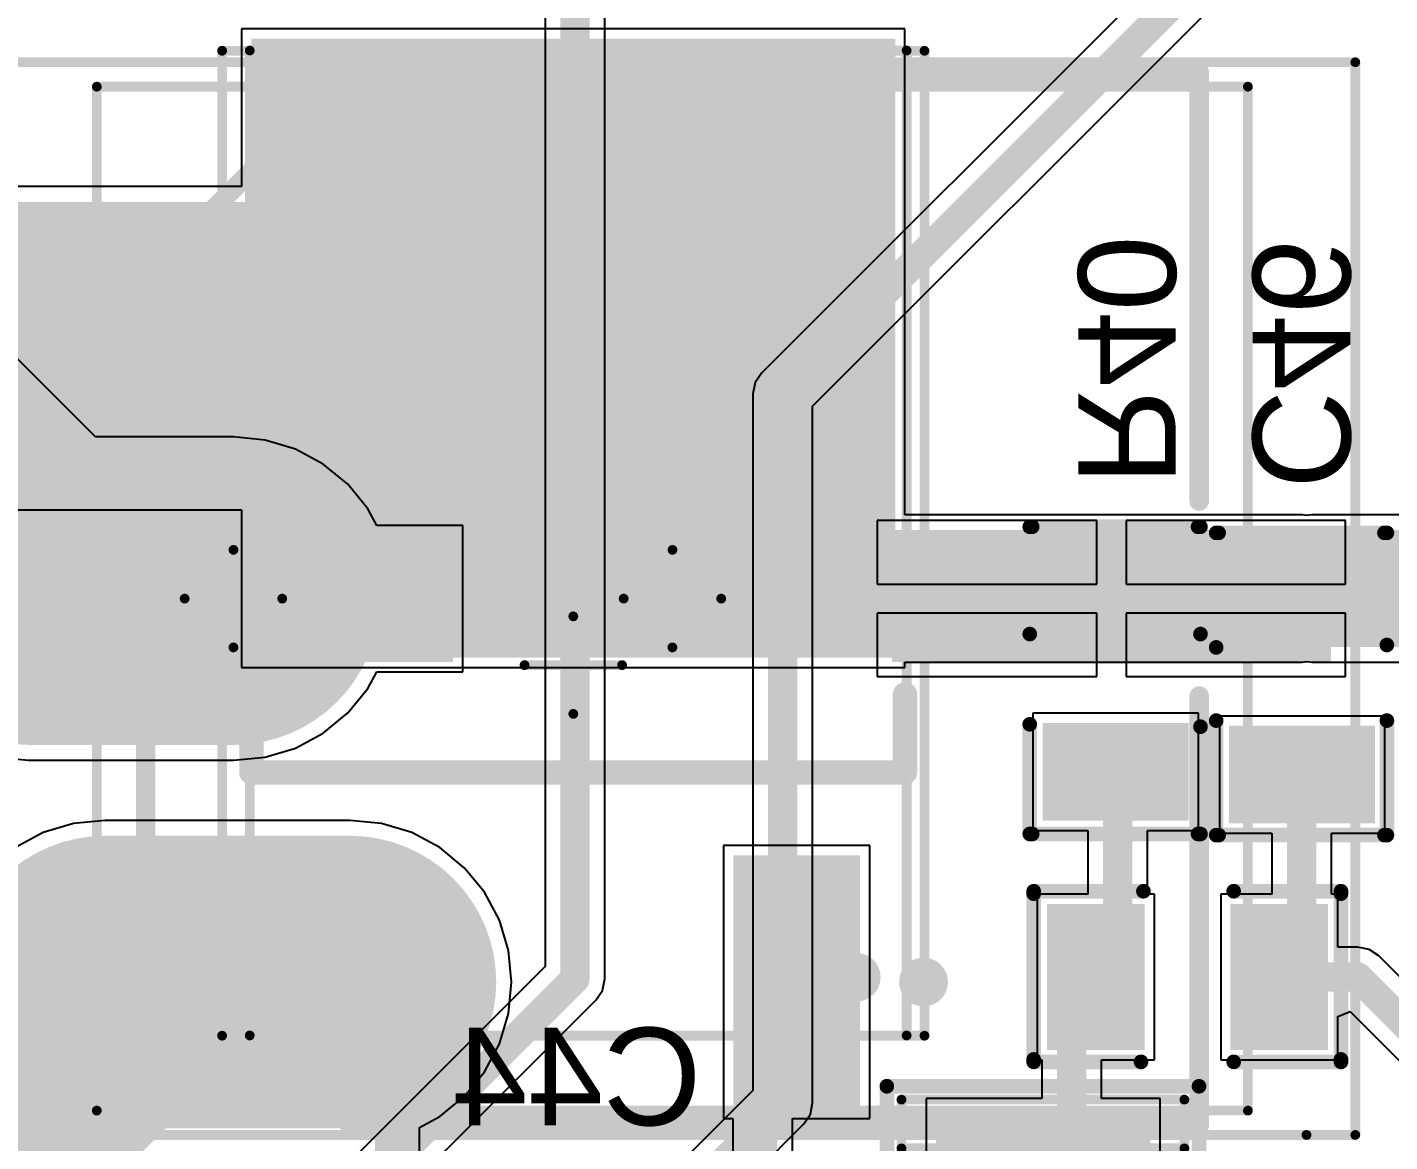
# Model space of a CAD drawing. Header units: millimetres. Extents: x 95 to 305, y 96 to 295.
# Drawn here: x 239.69 to 253.65, y 195.33 to 206.76 of the extents above; entities that cross this region are included whole.
import ezdxf

# ---------------------------------------------------------------- set-up
doc = ezdxf.new("R2010")
doc.units = ezdxf.units.MM
for name, color, linetype in [('BottomLayer', 5, 'Continuous'), ('BottomOverlay', 54, 'Continuous'), ('BottomPaste', 16, 'Continuous'), ('BottomSolder', 6, 'Continuous'), ('Mechanical1', 6, 'Continuous'), ('Mechanical11', 56, 'Continuous'), ('Mechanical15', 56, 'Continuous'), ('TopLayer', 1, 'Continuous'), ('TopOverlay', 2, 'Continuous'), ('TopPaste', 8, 'Continuous'), ('TopSolder', 216, 'Continuous')]:
    doc.layers.add(name, color=color, linetype=linetype)
doc.styles.add('Arial', font='arial.ttf', dxfattribs={"height": 0.2})

# ---------------------------------------------------------------- blocks, each defined once
blk = doc.blocks.new('DPAK_B_50')
at = {"layer": 'BottomLayer'}
for points in [[(6.3438024, 3.21599941), (6.3438024, -3.28400029), (0.0938022, -3.28400029), (0.0938022, 3.21599941)], [(-2.03119736, 2.85600013), (-2.03119736, 1.65599999), (-4.53119744, 1.65599999), (-4.53119744, 2.85600013)], [(-2.03119736, -1.72400087), (-2.03119736, -2.92400101), (-4.53119744, -2.92400101), (-4.53119744, -1.72400087)]]:
    blk.add_hatch(color=5, dxfattribs=at).paths.add_polyline_path(points)
at = {"layer": 'BottomPaste'}
for points in [[(6.3438024, 3.21599941), (6.3438024, -3.28400029), (0.0938022, -3.28400029), (0.0938022, 3.21599941)], [(-2.03119736, 2.85600013), (-2.03119736, 1.65599999), (-4.53119744, 1.65599999), (-4.53119744, 2.85600013)], [(-2.03119736, -1.72400087), (-2.03119736, -2.92400101), (-4.53119744, -2.92400101), (-4.53119744, -1.72400087)]]:
    blk.add_hatch(color=16, dxfattribs=at).paths.add_polyline_path(points)
at = {"layer": 'BottomSolder'}
for points in [[(6.3938023, 3.26599931), (6.3938023, -3.33400019), (0.0438023, -3.33400019), (0.0438023, 3.26599931)], [(-1.98119746, 2.90600003), (-1.98119746, 1.60600009), (-4.58119734, 1.60600009), (-4.58119734, 2.90600003)], [(-1.98119746, -1.67400097), (-1.98119746, -2.97400091), (-4.58119734, -2.97400091), (-4.58119734, -1.67400097)]]:
    blk.add_hatch(color=6, dxfattribs=at).paths.add_polyline_path(points)
at = {"layer": 'Mechanical1'}
h = blk.add_hatch(color=6, dxfattribs=at)
edge = h.paths.add_edge_path()
edge.add_arc((-3.23120004, -2.93399972), 0.2499995, 0, 360)
at = {"layer": 'BottomOverlay', "const_width": 0.2499995}
for points in [[(-1.13119916, 3.26600058), (-1.13119916, -3.43400126)], [(-1.13119916, 3.26600058), (-0.33119822, 3.26600058)], [(-1.13119916, -3.43400126), (-0.33119822, -3.43400126)]]:
    blk.add_lwpolyline(points, dxfattribs=at)
at = {"layer": 'BottomOverlay'}
for points, const_width in [([(-1.1936984, 3.26600058, 1), (-1.06869992, 3.26600058, 1)], 0.12499848), ([(-1.1936984, 3.26600058, 1), (-1.06869992, 3.26600058, 1)], 0.12499848), ([(-0.39369746, 3.26600058, 1), (-0.26869898, 3.26600058, 1)], 0.12499848), ([(-1.1936984, -3.43400126, 1), (-1.06869992, -3.43400126, 1)], 0.12499848), ([(-1.1936984, -3.43400126, 1), (-1.06869992, -3.43400126, 1)], 0.12499848), ([(-0.39369746, -3.43400126, 1), (-0.26869898, -3.43400126, 1)], 0.12499848), ([(-3.15619638, -3.62400088, 1), (-3.40619842, -3.62400088, 1)], 0.2499995), ([(-3.46869766, -3.62400088, 1), (-3.34369918, -3.62400088, 1)], 0.12499848), ([(-3.21869562, -3.62400088, 1), (-3.09369714, -3.62400088, 1)], 0.12499848)]:
    blk.add_lwpolyline(points, format="xyb", close=True, dxfattribs=dict(at, const_width=const_width))
at = {"layer": 'Mechanical1', "const_width": 0.0999998}
for points in [[(-3.82915414, 3.28295254), (-3.82915668, 3.28295)], [(-3.82915668, 3.28295), (-3.82915668, -3.4509329)], [(-3.82915414, 3.28295254), (6.27086122, 3.28295254)], [(6.27086122, 3.28295254), (6.27086122, -3.45093036)], [(-3.82915668, -3.4509329), (6.27085868, -3.4509329)], [(6.27086122, -3.45093036), (6.27085868, -3.4509329)]]:
    blk.add_lwpolyline(points, dxfattribs=at)
at = {"layer": 'Mechanical1', "const_width": 0.0499999}
for points in [[(-3.85415536, 3.28295, 1), (-3.804157999999999, 3.28295, 1)], [(-3.85415536, 3.28295, 1), (-3.804157999999999, 3.28295, 1)], [(-3.854152819999999, 3.28295254, 1), (-3.80415546, 3.28295254, 1)], [(-3.854152819999999, 3.28295254, 1), (-3.80415546, 3.28295254, 1)], [(6.24586254, 3.28295254, 1), (6.295859899999999, 3.28295254, 1)], [(6.24586254, 3.28295254, 1), (6.295859899999999, 3.28295254, 1)], [(-3.85415536, -3.4509329, 1), (-3.804157999999999, -3.4509329, 1)], [(-3.85415536, -3.4509329, 1), (-3.804157999999999, -3.4509329, 1)], [(6.24586, -3.4509329, 1), (6.295857359999999, -3.4509329, 1)], [(6.24586, -3.4509329, 1), (6.295857359999999, -3.4509329, 1)], [(6.24586254, -3.45093036, 1), (6.295859899999999, -3.45093036, 1)], [(6.24586254, -3.45093036, 1), (6.295859899999999, -3.45093036, 1)]]:
    blk.add_lwpolyline(points, format="xyb", close=True, dxfattribs=at)
at = {"layer": 'Mechanical15', "const_width": 0.0999998}
for points in [[(-3.83119884, 3.56599998), (6.26880128, 3.56599998)], [(-3.83119884, 3.56599998), (-3.83119884, -3.63400086)], [(6.26880128, 3.56599998), (6.26880128, -3.63400086)], [(-0.03119882, 0.46599856), (-0.03119882, -0.53399944)], [(-0.5311978199999999, -0.03400043999999999), (0.46880272, -0.03400043999999999)], [(-3.83119884, -3.63400086), (6.26880128, -3.63400086)]]:
    blk.add_lwpolyline(points, dxfattribs=at)
at = {"layer": 'Mechanical15', "const_width": 0.0499999}
for points in [[(-3.85619752, 3.56599998, 1), (-3.806200159999999, 3.56599998, 1)], [(-3.85619752, 3.56599998, 1), (-3.806200159999999, 3.56599998, 1)], [(6.2438026, 3.56599998, 1), (6.293799959999999, 3.56599998, 1)], [(6.2438026, 3.56599998, 1), (6.293799959999999, 3.56599998, 1)], [(-0.0561975, 0.46599856, 1), (-0.00620014, 0.46599856, 1)], [(-0.5561965, -0.03400043999999999, 1), (-0.50619914, -0.03400043999999999, 1)], [(0.44380404, -0.03400043999999999, 1), (0.4938013999999999, -0.03400043999999999, 1)], [(-0.0561975, -0.53399944, 1), (-0.00620014, -0.53399944, 1)], [(-3.85619752, -3.63400086, 1), (-3.806200159999999, -3.63400086, 1)], [(-3.85619752, -3.63400086, 1), (-3.806200159999999, -3.63400086, 1)], [(6.2438026, -3.63400086, 1), (6.293799959999999, -3.63400086, 1)], [(6.2438026, -3.63400086, 1), (6.293799959999999, -3.63400086, 1)]]:
    blk.add_lwpolyline(points, format="xyb", close=True, dxfattribs=at)
blk = doc.blocks.new('DO_214AC__SMA__B_54')
at = {"layer": 'BottomLayer'}
for points in [[(-2.95000172, 1.04739948), (-0.95000064, 1.04739948), (-0.95000064, -1.0526014), (-2.95000172, -1.0526014)], [(0.95000064, 1.04739948), (2.95000172, 1.04739948), (2.95000172, -1.0526014), (0.95000064, -1.0526014)]]:
    blk.add_hatch(color=5, dxfattribs=at).paths.add_polyline_path(points)
at = {"layer": 'BottomPaste'}
for points in [[(-2.95000172, 1.04739948), (-0.95000064, 1.04739948), (-0.95000064, -1.0526014), (-2.95000172, -1.0526014)], [(0.95000064, 1.04739948), (2.95000172, 1.04739948), (2.95000172, -1.0526014), (0.95000064, -1.0526014)]]:
    blk.add_hatch(color=16, dxfattribs=at).paths.add_polyline_path(points)
at = {"layer": 'BottomSolder'}
for points in [[(-3.00000162, 1.09739938), (-0.90000074, 1.09739938), (-0.90000074, -1.1026013), (-3.00000162, -1.1026013)], [(0.90000074, 1.09739938), (3.00000162, 1.09739938), (3.00000162, -1.1026013), (0.90000074, -1.1026013)]]:
    blk.add_hatch(color=6, dxfattribs=at).paths.add_polyline_path(points)
at = {"layer": 'BottomOverlay'}
for points, const_width in [([(-3.25000112, 1.59999934), (-3.25000112, -1.59999934)], 0.1499997), ([(-3.25000112, 1.59999934), (-0.90000074, 1.59999934)], 0.1499997), ([(0.87499952, 1.59999934), (3.2249999, 1.59999934)], 0.1499997), ([(3.2249999, 1.59999934), (3.2249999, -1.59999934)], 0.1499997), ([(-0.72499982, 1.05000044), (-0.72499982, -1.05000044)], 0.11999976), ([(-3.25000112, -1.59999934), (-0.90000074, -1.59999934)], 0.1499997), ([(0.87499952, -1.59999934), (3.2249999, -1.59999934)], 0.1499997)]:
    blk.add_lwpolyline(points, dxfattribs=dict(at, const_width=const_width))
for points, const_width in [([(-3.28750168, 1.59999934, 1), (-3.21250056, 1.59999934, 1)], 0.07499858), ([(-3.28750168, 1.59999934, 1), (-3.21250056, 1.59999934, 1)], 0.07499858), ([(-0.9375012999999999, 1.59999934, 1), (-0.86250018, 1.59999934, 1)], 0.07499858), ([(0.8374989599999999, 1.59999934, 1), (0.9125000799999999, 1.59999934, 1)], 0.07499858), ([(3.18749934, 1.59999934, 1), (3.26250046, 1.59999934, 1)], 0.07499858), ([(3.18749934, 1.59999934, 1), (3.26250046, 1.59999934, 1)], 0.07499858), ([(-0.75499976, 1.05000044, 1), (-0.6949998799999999, 1.05000044, 1)], 0.05999988), ([(-0.75499976, -1.05000044, 1), (-0.6949998799999999, -1.05000044, 1)], 0.05999988), ([(-3.28750168, -1.59999934, 1), (-3.21250056, -1.59999934, 1)], 0.07499858), ([(-3.28750168, -1.59999934, 1), (-3.21250056, -1.59999934, 1)], 0.07499858), ([(-0.9375012999999999, -1.59999934, 1), (-0.86250018, -1.59999934, 1)], 0.07499858), ([(0.8374989599999999, -1.59999934, 1), (0.9125000799999999, -1.59999934, 1)], 0.07499858), ([(3.18749934, -1.59999934, 1), (3.26250046, -1.59999934, 1)], 0.07499858), ([(3.18749934, -1.59999934, 1), (3.26250046, -1.59999934, 1)], 0.07499858)]:
    blk.add_lwpolyline(points, format="xyb", close=True, dxfattribs=dict(at, const_width=const_width))
at = {"layer": 'Mechanical1', "const_width": 0.0999998}
for points in [[(-2.61180072, 1.44999964), (-2.61180072, -1.44999964)], [(-2.61180072, 1.44999964), (2.58819904, 1.44999964)], [(2.58819904, 1.44999964), (2.58819904, -1.44999964)], [(-2.61180072, -1.44999964), (2.58819904, -1.44999964)]]:
    blk.add_lwpolyline(points, dxfattribs=at)
at = {"layer": 'Mechanical1', "const_width": 0.0499999}
for points in [[(-2.6367994, 1.44999964, 1), (-2.58680204, 1.44999964, 1)], [(-2.6367994, 1.44999964, 1), (-2.58680204, 1.44999964, 1)], [(2.56320036, 1.44999964, 1), (2.61319772, 1.44999964, 1)], [(2.56320036, 1.44999964, 1), (2.61319772, 1.44999964, 1)], [(-2.6367994, -1.44999964, 1), (-2.58680204, -1.44999964, 1)], [(-2.6367994, -1.44999964, 1), (-2.58680204, -1.44999964, 1)], [(2.56320036, -1.44999964, 1), (2.61319772, -1.44999964, 1)], [(2.56320036, -1.44999964, 1), (2.61319772, -1.44999964, 1)]]:
    blk.add_lwpolyline(points, format="xyb", close=True, dxfattribs=at)
at = {"layer": 'Mechanical11', "const_width": 0.0999998}
for points in [[(-3.11179972, 1.44999964), (-3.11179972, -1.44999964)], [(-3.11179972, 1.44999964), (3.08819804, 1.44999964)], [(3.08819804, 1.44999964), (3.08819804, -1.44999964)], [(-3.11179972, -1.44999964), (3.08819804, -1.44999964)]]:
    blk.add_lwpolyline(points, dxfattribs=at)
at = {"layer": 'Mechanical11', "const_width": 0.0499999}
for points in [[(-3.1367984, 1.44999964, 1), (-3.08680104, 1.44999964, 1)], [(-3.1367984, 1.44999964, 1), (-3.08680104, 1.44999964, 1)], [(3.06319936, 1.44999964, 1), (3.11319672, 1.44999964, 1)], [(3.06319936, 1.44999964, 1), (3.11319672, 1.44999964, 1)], [(-3.1367984, -1.44999964, 1), (-3.08680104, -1.44999964, 1)], [(-3.1367984, -1.44999964, 1), (-3.08680104, -1.44999964, 1)], [(3.06319936, -1.44999964, 1), (3.11319672, -1.44999964, 1)], [(3.06319936, -1.44999964, 1), (3.11319672, -1.44999964, 1)]]:
    blk.add_lwpolyline(points, format="xyb", close=True, dxfattribs=at)
blk = doc.blocks.new('RES0805_B_102')
at = {"layer": 'BottomLayer'}
for points in [[(-1.38780139, 0.7187006199999999), (-0.4878006499999999, 0.7187006199999999), (-0.4878006499999999, -0.67829938), (-1.38780139, -0.67829938)], [(0.49219993, 0.7187006199999999), (1.39220067, 0.7187006199999999), (1.39220067, -0.67829938), (0.49219993, -0.67829938)]]:
    blk.add_hatch(color=5, dxfattribs=at).paths.add_polyline_path(points)
at = {"layer": 'BottomPaste'}
for points in [[(-1.38780139, 0.7187006199999999), (-0.4878006499999999, 0.7187006199999999), (-0.4878006499999999, -0.67829938), (-1.38780139, -0.67829938)], [(0.49219993, 0.7187006199999999), (1.39220067, 0.7187006199999999), (1.39220067, -0.67829938), (0.49219993, -0.67829938)]]:
    blk.add_hatch(color=16, dxfattribs=at).paths.add_polyline_path(points)
at = {"layer": 'BottomSolder'}
for points in [[(-1.43780129, 0.76870052), (-0.43780075, 0.76870052), (-0.43780075, -0.72829928), (-1.43780129, -0.72829928)], [(0.44220003, 0.76870052), (1.44220057, 0.76870052), (1.44220057, -0.72829928), (0.44220003, -0.72829928)]]:
    blk.add_hatch(color=6, dxfattribs=at).paths.add_polyline_path(points)
at = {"layer": 'BottomOverlay', "const_width": 0.1499997}
for points in [[(-1.57500066, 0.90000074), (-0.4499991, 0.90000074)], [(-1.57500066, 0.87499952), (-1.57500066, -0.8249996199999998)], [(0.47500032, 0.90000074), (1.57500066, 0.90000074)], [(1.57500066, 0.87499952), (1.57500066, -0.8249996199999998)], [(-1.57500066, -0.8500008399999999), (-0.47500032, -0.8500008399999999)], [(0.47500032, -0.8500008399999999), (1.57500066, -0.8500008399999999)]]:
    blk.add_lwpolyline(points, dxfattribs=at)
at = {"layer": 'BottomOverlay', "const_width": 0.07499858}
for points in [[(-1.61250122, 0.90000074, 1), (-1.5375001, 0.90000074, 1)], [(-1.61250122, 0.87499952, 1), (-1.5375001, 0.87499952, 1)], [(-0.4874996599999999, 0.90000074, 1), (-0.41249854, 0.90000074, 1)], [(0.43749976, 0.90000074, 1), (0.5125008799999999, 0.90000074, 1)], [(1.5375001, 0.90000074, 1), (1.61250122, 0.90000074, 1)], [(1.5375001, 0.87499952, 1), (1.61250122, 0.87499952, 1)], [(-1.61250122, -0.8249996199999998, 1), (-1.5375001, -0.8249996199999998, 1)], [(-1.61250122, -0.8500008399999999, 1), (-1.5375001, -0.8500008399999999, 1)], [(-0.5125008799999999, -0.8500008399999999, 1), (-0.43749976, -0.8500008399999999, 1)], [(0.43749976, -0.8500008399999999, 1), (0.5125008799999999, -0.8500008399999999, 1)], [(1.5375001, -0.8249996199999998, 1), (1.61250122, -0.8249996199999998, 1)], [(1.5375001, -0.8500008399999999, 1), (1.61250122, -0.8500008399999999, 1)]]:
    blk.add_lwpolyline(points, format="xyb", close=True, dxfattribs=at)
blk = doc.blocks.new('RES0805_B_103')
at = {"layer": 'BottomLayer'}
for points in [[(-1.38780139, 0.7187006199999999), (-0.4878006499999999, 0.7187006199999999), (-0.4878006499999999, -0.67829938), (-1.38780139, -0.67829938)], [(0.49219993, 0.7187006199999999), (1.39220067, 0.7187006199999999), (1.39220067, -0.67829938), (0.49219993, -0.67829938)]]:
    blk.add_hatch(color=5, dxfattribs=at).paths.add_polyline_path(points)
at = {"layer": 'BottomPaste'}
for points in [[(-1.38780139, 0.7187006199999999), (-0.4878006499999999, 0.7187006199999999), (-0.4878006499999999, -0.67829938), (-1.38780139, -0.67829938)], [(0.49219993, 0.7187006199999999), (1.39220067, 0.7187006199999999), (1.39220067, -0.67829938), (0.49219993, -0.67829938)]]:
    blk.add_hatch(color=16, dxfattribs=at).paths.add_polyline_path(points)
at = {"layer": 'BottomSolder'}
for points in [[(-1.43780129, 0.76870052), (-0.43780075, 0.76870052), (-0.43780075, -0.72829928), (-1.43780129, -0.72829928)], [(0.44220003, 0.76870052), (1.44220057, 0.76870052), (1.44220057, -0.72829928), (0.44220003, -0.72829928)]]:
    blk.add_hatch(color=6, dxfattribs=at).paths.add_polyline_path(points)
at = {"layer": 'BottomOverlay', "const_width": 0.1499997}
for points in [[(-1.57500066, 0.90000074), (-0.4499991, 0.90000074)], [(-1.57500066, -0.8249996199999998), (-1.57500066, 0.87499952)], [(0.47500032, 0.90000074), (1.57500066, 0.90000074)], [(1.57500066, -0.8249996199999998), (1.57500066, 0.87499952)], [(-1.57500066, -0.8500008399999999), (-0.47500032, -0.8500008399999999)], [(0.47500032, -0.8500008399999999), (1.57500066, -0.8500008399999999)]]:
    blk.add_lwpolyline(points, dxfattribs=at)
at = {"layer": 'BottomOverlay', "const_width": 0.07499858}
for points in [[(-1.61250122, 0.90000074, 1), (-1.5375001, 0.90000074, 1)], [(-1.61250122, 0.87499952, 1), (-1.5375001, 0.87499952, 1)], [(-0.4874996599999999, 0.90000074, 1), (-0.41249854, 0.90000074, 1)], [(0.43749976, 0.90000074, 1), (0.5125008799999999, 0.90000074, 1)], [(1.5375001, 0.90000074, 1), (1.61250122, 0.90000074, 1)], [(1.5375001, 0.87499952, 1), (1.61250122, 0.87499952, 1)], [(-1.61250122, -0.8249996199999998, 1), (-1.5375001, -0.8249996199999998, 1)], [(-1.61250122, -0.8500008399999999, 1), (-1.5375001, -0.8500008399999999, 1)], [(-0.5125008799999999, -0.8500008399999999, 1), (-0.43749976, -0.8500008399999999, 1)], [(0.43749976, -0.8500008399999999, 1), (0.5125008799999999, -0.8500008399999999, 1)], [(1.5375001, -0.8249996199999998, 1), (1.61250122, -0.8249996199999998, 1)], [(1.5375001, -0.8500008399999999, 1), (1.61250122, -0.8500008399999999, 1)]]:
    blk.add_lwpolyline(points, format="xyb", close=True, dxfattribs=at)
blk = doc.blocks.new('CAP0805_B_159')
at = {"layer": 'BottomLayer'}
for points in [[(-1.37900029, 0.69250052), (-0.47899955, 0.69250052), (-0.47899955, -0.70449948), (-1.37900029, -0.70449948)], [(0.48100107, 0.69250052), (1.38100181, 0.69250052), (1.38100181, -0.70449948), (0.48100107, -0.70449948)]]:
    blk.add_hatch(color=5, dxfattribs=at).paths.add_polyline_path(points)
at = {"layer": 'BottomPaste'}
for points in [[(-1.37900029, 0.69250052), (-0.47899955, 0.69250052), (-0.47899955, -0.70449948), (-1.37900029, -0.70449948)], [(0.48100107, 0.69250052), (1.38100181, 0.69250052), (1.38100181, -0.70449948), (0.48100107, -0.70449948)]]:
    blk.add_hatch(color=16, dxfattribs=at).paths.add_polyline_path(points)
at = {"layer": 'BottomSolder'}
for points in [[(-1.42900019, 0.7425004199999999), (-0.42899965, 0.7425004199999999), (-0.42899965, -0.7544993799999999), (-1.42900019, -0.7544993799999999)], [(0.4310011699999999, 0.7425004199999999), (1.43100171, 0.7425004199999999), (1.43100171, -0.7544993799999999), (0.4310011699999999, -0.7544993799999999)]]:
    blk.add_hatch(color=6, dxfattribs=at).paths.add_polyline_path(points)
at = {"layer": 'BottomOverlay', "const_width": 0.1499997}
for points in [[(-1.54999944, 0.8750020599999999), (-0.37500052, 0.8750020599999999)], [(-1.54999944, 0.8500008399999999), (-1.54999944, -0.8500008399999999)], [(0.37500052, 0.8750045999999999), (1.54999944, 0.8750045999999999)], [(1.54999944, 0.85000338), (1.54999944, -0.8499983)], [(-1.54999944, -0.8750020599999999), (-0.37500052, -0.8750020599999999)], [(0.3999992, -0.87499952), (1.54999944, -0.87499952)]]:
    blk.add_lwpolyline(points, dxfattribs=at)
at = {"layer": 'BottomOverlay', "const_width": 0.07499858}
for points in [[(-1.5875, 0.8750020599999999, 1), (-1.51249888, 0.8750020599999999, 1)], [(-1.5875, 0.8500008399999999, 1), (-1.51249888, 0.8500008399999999, 1)], [(-0.41250108, 0.8750020599999999, 1), (-0.33749996, 0.8750020599999999, 1)], [(0.33749996, 0.8750045999999999, 1), (0.41250108, 0.8750045999999999, 1)], [(1.51249888, 0.8750045999999999, 1), (1.5875, 0.8750045999999999, 1)], [(1.51249888, 0.85000338, 1), (1.5875, 0.85000338, 1)], [(-1.5875, -0.8500008399999999, 1), (-1.51249888, -0.8500008399999999, 1)], [(-1.5875, -0.8750020599999999, 1), (-1.51249888, -0.8750020599999999, 1)], [(-0.41250108, -0.8750020599999999, 1), (-0.33749996, -0.8750020599999999, 1)], [(0.36249864, -0.87499952, 1), (0.43749976, -0.87499952, 1)], [(1.51249888, -0.8499983, 1), (1.5875, -0.8499983, 1)], [(1.51249888, -0.87499952, 1), (1.5875, -0.87499952, 1)]]:
    blk.add_lwpolyline(points, format="xyb", close=True, dxfattribs=at)
blk = doc.blocks.new('D10C4_4H10_195')
at = {"layer": 'TopLayer'}
for points in [[(-6.700003109999999, -0.6000000699999999), (-6.700003109999999, 0.6000000700000001), (-2.30000429, 0.6000000699999999), (-2.30000429, -0.6000000700000001)], [(2.30000429, -0.6000000699999999), (2.30000429, 0.6000000700000001), (6.700003109999999, 0.6000000699999999), (6.700003109999999, -0.6000000700000001)]]:
    blk.add_hatch(color=1, dxfattribs=at).paths.add_polyline_path(points)
at = {"layer": 'TopPaste'}
for points in [[(-6.700003109999999, -0.6000000699999999), (-6.700003109999999, 0.6000000700000001), (-2.30000429, 0.6000000699999999), (-2.30000429, -0.6000000700000001)], [(2.30000429, -0.6000000699999999), (2.30000429, 0.6000000700000001), (6.700003109999999, 0.6000000699999999), (6.700003109999999, -0.6000000700000001)]]:
    blk.add_hatch(color=8, dxfattribs=at).paths.add_polyline_path(points)
at = {"layer": 'TopSolder'}
for points in [[(-6.75000301, -0.6499999699999998), (-6.75000301, 0.6499999700000001), (-2.25000439, 0.6499999699999998), (-2.25000439, -0.6499999700000001)], [(2.25000439, -0.6499999699999998), (2.25000439, 0.6499999700000001), (6.75000301, 0.6499999699999998), (6.75000301, -0.6499999700000001)]]:
    blk.add_hatch(color=216, dxfattribs=at).paths.add_polyline_path(points)
at = {"layer": 'Mechanical1', "const_width": 0.0999998}
for points in [[(-5.90073242, -5.250174919999999), (-5.90073242, 5.249905679999999)], [(-5.90073242, 5.249905679999999), (5.89933542, 5.249905679999999)], [(5.89933542, 5.249905679999999), (5.89933796, -5.25017238)], [(-4.5000037, -0.499999), (-4.5000037, 0.499999)], [(-5.0000027, 0), (-3.99999962, 0)], [(-5.90073242, -5.250174919999999), (5.89933796, -5.25017238)]]:
    blk.add_lwpolyline(points, dxfattribs=at)
at = {"layer": 'Mechanical1', "const_width": 0.0499999}
for points in [[(-5.925731099999999, 5.249905679999999, 1), (-5.87573374, 5.249905679999999, 1)], [(-5.925731099999999, 5.249905679999999, 1), (-5.87573374, 5.249905679999999, 1)], [(5.87433674, 5.249905679999999, 1), (5.924334099999999, 5.249905679999999, 1)], [(5.87433674, 5.249905679999999, 1), (5.924334099999999, 5.249905679999999, 1)], [(-4.525002379999999, 0.499999, 1), (-4.47500502, 0.499999, 1)], [(-5.02500138, 0, 1), (-4.975004019999999, 0, 1)], [(-4.0249983, 0, 1), (-3.97500094, 0, 1)], [(-4.525002379999999, -0.499999, 1), (-4.47500502, -0.499999, 1)], [(-5.925731099999999, -5.250174919999999, 1), (-5.87573374, -5.250174919999999, 1)], [(-5.925731099999999, -5.250174919999999, 1), (-5.87573374, -5.250174919999999, 1)], [(5.87433928, -5.25017238, 1), (5.92433664, -5.25017238, 1)], [(5.87433928, -5.25017238, 1), (5.92433664, -5.25017238, 1)]]:
    blk.add_lwpolyline(points, format="xyb", close=True, dxfattribs=at)
at = {"layer": 'Mechanical15', "const_width": 0.0999998}
for points in [[(-7.00000124, 5.49999916), (7.00000124, 5.49999916)], [(7.00000124, -5.49999916), (7.00000124, 5.49999916)], [(0, -0.499999), (0, 0.499999)], [(-0.499999, 0), (0.499999, 0)], [(-7.00000124, -5.49999916), (6.50000224, -5.49999916)], [(6.50000224, -5.49999916), (7.00000124, -5.49999916)]]:
    blk.add_lwpolyline(points, dxfattribs=at)
at = {"layer": 'Mechanical15', "const_width": 0.0499999}
for points in [[(6.975002559999999, 5.49999916, 1), (7.02499992, 5.49999916, 1)], [(6.975002559999999, 5.49999916, 1), (7.02499992, 5.49999916, 1)], [(-0.02499868, 0.499999, 1), (0.02499868, 0.499999, 1)], [(-0.5249976799999999, 0, 1), (-0.47500032, 0, 1)], [(0.47500032, 0, 1), (0.5249976799999999, 0, 1)], [(-0.02499868, -0.499999, 1), (0.02499868, -0.499999, 1)], [(6.47500356, -5.49999916, 1), (6.52500092, -5.49999916, 1)], [(6.47500356, -5.49999916, 1), (6.52500092, -5.49999916, 1)], [(6.975002559999999, -5.49999916, 1), (7.02499992, -5.49999916, 1)], [(6.975002559999999, -5.49999916, 1), (7.02499992, -5.49999916, 1)]]:
    blk.add_lwpolyline(points, format="xyb", close=True, dxfattribs=at)
at = {"layer": 'TopOverlay', "const_width": 0.1999996}
for points in [[(-5.39999936, 3.300001019999999), (-3.300001019999999, 5.39999936)], [(-3.300001019999999, 5.39999936), (5.39999936, 5.39999936)], [(5.39999936, 1.00000054), (5.39999936, 5.39999936)], [(-5.39999936, 3.20000122), (-5.39999936, 3.300001019999999)], [(-5.39999936, 1.00000054), (-5.39999936, 3.20000122)], [(-6.200000299999999, 1.20000014), (-6.200000299999999, 1.79999894)], [(-6.50000224, 1.49999954), (-5.900000899999999, 1.49999954)], [(-5.39999936, -3.20000122), (-5.39999936, -1.00000054)], [(5.39999936, -5.39999936), (5.39999936, -1.00000054)], [(-5.39999936, -3.300001019999999), (-5.39999936, -3.20000122)], [(-5.39999936, -3.300001019999999), (-3.300001019999999, -5.39999936)], [(-3.300001019999999, -5.39999936), (5.39999936, -5.39999936)]]:
    blk.add_lwpolyline(points, dxfattribs=at)
at = {"layer": 'TopOverlay', "const_width": 0.0999998}
for points in [[(-3.35000092, 5.39999936, 1), (-3.25000112, 5.39999936, 1)], [(-3.35000092, 5.39999936, 1), (-3.25000112, 5.39999936, 1)], [(5.34999946, 5.39999936, 1), (5.44999926, 5.39999936, 1)], [(5.34999946, 5.39999936, 1), (5.44999926, 5.39999936, 1)], [(-5.44999926, 3.300001019999999, 1), (-5.34999946, 3.300001019999999, 1)], [(-5.44999926, 3.300001019999999, 1), (-5.34999946, 3.300001019999999, 1)], [(-5.44999926, 3.20000122, 1), (-5.34999946, 3.20000122, 1)], [(-5.44999926, 3.20000122, 1), (-5.34999946, 3.20000122, 1)], [(-6.2500002, 1.79999894, 1), (-6.1500004, 1.79999894, 1)], [(-6.550002139999999, 1.49999954, 1), (-6.45000234, 1.49999954, 1)], [(-5.9500008, 1.49999954, 1), (-5.850001, 1.49999954, 1)], [(-6.2500002, 1.20000014, 1), (-6.1500004, 1.20000014, 1)], [(-5.44999926, 1.00000054, 1), (-5.34999946, 1.00000054, 1)], [(5.34999946, 1.00000054, 1), (5.44999926, 1.00000054, 1)], [(-5.44999926, -1.00000054, 1), (-5.34999946, -1.00000054, 1)], [(5.34999946, -1.00000054, 1), (5.44999926, -1.00000054, 1)], [(-5.44999926, -3.20000122, 1), (-5.34999946, -3.20000122, 1)], [(-5.44999926, -3.20000122, 1), (-5.34999946, -3.20000122, 1)], [(-5.44999926, -3.300001019999999, 1), (-5.34999946, -3.300001019999999, 1)], [(-5.44999926, -3.300001019999999, 1), (-5.34999946, -3.300001019999999, 1)], [(-3.35000092, -5.39999936, 1), (-3.25000112, -5.39999936, 1)], [(-3.35000092, -5.39999936, 1), (-3.25000112, -5.39999936, 1)], [(5.34999946, -5.39999936, 1), (5.44999926, -5.39999936, 1)], [(5.34999946, -5.39999936, 1), (5.44999926, -5.39999936, 1)]]:
    blk.add_lwpolyline(points, format="xyb", close=True, dxfattribs=at)

msp = doc.modelspace()

# ---------------------------------------------------------------- linework, layer by layer
at = {"layer": 'BottomLayer'}
for p, q in [((248.68399844, 206.74380038), (241.88400188, 206.74380038)), ((241.88400188, 206.74380038), (241.88400188, 205.12678304)), ((248.68399844, 201.76086902), (248.68399844, 206.74380038)), ((241.88400188, 205.12678304), (237.87235128, 205.12678304)), ((237.5121996, 201.81081812), (241.88400188, 201.81081812)), ((241.88400188, 201.81081812), (241.88400188, 200.19380078)), ((252.75500122, 201.76086902), (248.68399844, 201.76086902)), ((252.80424928, 201.7543844), (252.75500122, 201.76086902)), ((252.85349988, 201.76086902), (252.80424928, 201.7543844)), ((258.3156759, 201.76086902), (252.85349988, 201.76086902)), ((241.88400188, 200.19380078), (248.68399844, 200.19380078)), ((248.68399844, 200.19380078), (248.68399844, 200.24792818)), ((248.68399844, 200.24792818), (252.75500122, 200.24792818)), ((252.75500122, 200.24792818), (252.80424928, 200.2544128)), ((252.80424928, 200.2544128), (252.85349988, 200.24792818)), ((252.85349988, 200.24792818), (257.85000246, 200.24792818)), ((251.69130002, 199.72439608), (249.99430062, 199.72439608)), ((249.99430062, 199.72439608), (249.99430062, 198.52439848)), ((251.69130002, 198.52439848), (251.69130002, 199.72439608)), ((253.60350092, 199.69615128), (251.90650152, 199.69615128)), ((251.90650152, 199.69615128), (251.90650152, 198.49615368)), ((253.60350092, 198.49615368), (253.60350092, 199.69615128)), ((240.48559726, 198.62678334), (240.16214096, 198.59492666)), ((242.99399966, 198.62678334), (240.48559726, 198.62678334)), ((243.31745596, 198.59492666), (242.99399966, 198.62678334)), ((239.85111542, 198.50057582), (239.56447134, 198.34736302)), ((240.16214096, 198.59492666), (239.85111542, 198.50057582)), ((243.6284815, 198.50057582), (243.31745596, 198.59492666)), ((243.91512558, 198.34736302), (243.6284815, 198.50057582)), ((249.99430062, 198.52439848), (250.55712398, 198.52439848)), ((250.55712398, 198.52439848), (250.55712398, 197.86870002)), ((251.1688779, 197.86870002), (251.1688779, 198.52439848)), ((251.1688779, 198.52439848), (251.69130002, 198.52439848)), ((251.90650152, 198.49615368), (252.44312478, 198.49615368)), ((252.44312478, 198.49615368), (252.44312478, 197.86870002)), ((253.0548787, 197.86870002), (253.0548787, 198.49615368)), ((253.0548787, 198.49615368), (253.60350092, 198.49615368)), ((244.16636968, 198.1411709), (243.91512558, 198.34736302)), ((248.32399916, 198.36880062), (246.82400216, 198.36880062)), ((246.82400216, 198.36880062), (246.82400216, 195.56880114)), ((248.32399916, 195.56880114), (248.32399916, 198.36880062)), ((244.3725618, 197.8899268), (244.16636968, 198.1411709)), ((244.5257746, 197.60328272), (244.3725618, 197.8899268)), ((250.55712398, 197.86870002), (250.04050068, 197.86870002)), ((250.04050068, 197.86870002), (250.04050068, 196.17170062)), ((251.24049828, 197.86870002), (251.1688779, 197.86870002)), ((251.24049828, 196.17170062), (251.24049828, 197.86870002)), ((252.44312478, 197.86870002), (251.920502, 197.86870002)), ((251.920502, 197.86870002), (251.920502, 196.17170062)), ((253.1204996, 197.86870002), (253.0548787, 197.86870002)), ((253.1204996, 197.32607728), (253.1204996, 197.86870002)), ((244.62012544, 197.29225718), (244.5257746, 197.60328272)), ((244.65198212, 196.96880088), (244.62012544, 197.29225718)), ((253.32669172, 197.32607728), (253.1204996, 197.32607728)), ((253.32670442, 197.32607982), (253.32669172, 197.32607728)), ((253.44375778, 197.3027931), (253.32670442, 197.32607982)), ((253.54299304, 197.23648894), (253.44375778, 197.3027931)), ((254.45928788, 196.3201941), (253.54299304, 197.23648894)), ((244.62012544, 196.64534458), (244.65198212, 196.96880088)), ((253.1204996, 196.61422196), (253.2474996, 196.6668279)), ((253.2474996, 196.6668279), (253.9371223, 195.9772052)), ((244.5257746, 196.33431904), (244.62012544, 196.64534458)), ((253.1204996, 196.17170062), (253.1204996, 196.61422196)), ((244.3725618, 196.04767496), (244.5257746, 196.33431904)), ((250.04050068, 196.17170062), (250.0865712, 196.17170062)), ((250.0865712, 196.17170062), (250.0865712, 195.77500088)), ((250.69832512, 195.77500088), (250.69832512, 196.17170062)), ((250.69832512, 196.17170062), (251.24049828, 196.17170062)), ((251.920502, 196.17170062), (253.1204996, 196.17170062)), ((244.16636968, 195.79643086), (244.3725618, 196.04767496)), ((243.91512558, 195.59023874), (244.16636968, 195.79643086)), ((250.0865712, 195.77500088), (248.90070108, 195.77500088)), ((248.90070108, 195.77500088), (248.90070108, 193.59248556)), ((251.30070136, 195.77500088), (250.69832512, 195.77500088)), ((251.30070136, 193.4750004), (251.30070136, 195.77500088)), ((243.70587784, 195.47839492), (243.91512558, 195.59023874)), ((246.82400216, 195.56880114), (246.91912262, 195.56880114)), ((246.91912262, 195.56880114), (246.91912262, 194.9460033)), ((247.53087654, 194.9460033), (247.53087654, 195.56880114)), ((247.53087654, 195.56880114), (248.32399916, 195.56880114)), ((243.70587784, 195.02150226), (243.70587784, 195.47839492))]:
    msp.add_line(p, q, dxfattribs=at)
for points, const_width in [([(236.79355994, 203.46880058), (245.28400016, 203.46880058)], 2.99999908), ([(245.28400016, 203.46880058), (247.74840214, 201.0043986)], 1.20000014), ([(247.74840214, 201.0043986), (250.84280032, 201.0043986)], 1.20000014), ([(250.84280032, 201.0043986), (252.75500122, 201.0043986)], 1.20000014), ([(252.85349988, 201.0043986), (258.62901792, 201.0043986)], 1.20000014), ([(250.84280032, 199.12439728), (250.86300094, 199.10419666)], 0.2999994), ([(250.86300094, 197.24270178), (250.86300094, 199.10419666)], 0.2999994), ([(252.74900174, 199.090153), (252.75500122, 199.09615248)], 0.2999994), ([(252.74900174, 197.0261998), (252.74900174, 199.090153)], 0.2999994), ([(237.77279344, 194.25599706), (240.48559726, 196.96880088)], 2.99999908), ([(240.48559726, 196.96880088), (242.99399966, 196.96880088)], 2.99999908), ([(250.39244816, 196.772149), (250.86300094, 197.24270178)], 0.2999994), ([(242.99399966, 196.96880088), (243.40000088, 196.56279966)], 0.2999994), ([(247.22499958, 196.6197998), (247.57400066, 196.96880088)], 0.2999994), ([(247.22499958, 196.6197998), (247.57400066, 196.96880088)], 0.2999994), ([(247.22499958, 196.6197998), (247.57400066, 196.96880088)], 0.2999994), ([(247.22499958, 196.6197998), (247.57400066, 196.96880088)], 0.2999994), ([(247.22499958, 196.6197998), (247.57400066, 196.96880088)], 0.2999994), ([(252.5205008, 197.02020032), (252.74300226, 197.02020032)], 0.2999994), ([(252.74300226, 197.02020032), (252.74900174, 197.0261998)], 0.2999994), ([(252.74300226, 197.02020032), (253.32670442, 197.02020032)], 0.2999994), ([(253.32670442, 197.02020032), (254.24299926, 196.10390548)], 0.2999994), ([(250.39244816, 194.91674758), (250.39244816, 196.772149)], 0.2999994), ([(243.40000088, 194.38449312), (243.40000088, 196.56279966)], 0.2999994), ([(247.22499958, 194.40750552), (247.22499958, 196.6197998)], 0.2999994)]:
    msp.add_lwpolyline(points, dxfattribs=dict(at, const_width=const_width))
for points, const_width in [([(244.53400166, 203.46880058, 1), (246.03399866, 203.46880058, 1)], 1.49999954), ([(244.98400076, 203.46880058, 1), (245.58399956, 203.46880058, 1)], 0.5999987999999999), ([(247.44840274, 201.0043986, 1), (248.04840154, 201.0043986, 1)], 0.5999987999999999), ([(247.44840274, 201.0043986, 1), (248.04840154, 201.0043986, 1)], 0.5999987999999999), ([(250.54280092, 201.0043986, 1), (251.14279972, 201.0043986, 1)], 0.5999987999999999), ([(250.54280092, 201.0043986, 1), (251.14279972, 201.0043986, 1)], 0.5999987999999999), ([(252.45500182, 201.0043986, 1), (253.05500062, 201.0043986, 1)], 0.5999987999999999), ([(252.55350048, 201.0043986, 1), (253.15349928, 201.0043986, 1)], 0.5999987999999999), ([(250.76780174, 199.12439728, 1), (250.9177989, 199.12439728, 1)], 0.1499997), ([(250.78800236, 199.10419666, 1), (250.93799952, 199.10419666, 1)], 0.1499997), ([(250.78800236, 199.10419666, 1), (250.93799952, 199.10419666, 1)], 0.1499997), ([(252.67400316, 199.090153, 1), (252.82400032, 199.090153, 1)], 0.1499997), ([(252.67400316, 199.090153, 1), (252.82400032, 199.090153, 1)], 0.1499997), ([(252.68000264, 199.09615248, 1), (252.8299998, 199.09615248, 1)], 0.1499997), ([(239.73559876, 196.96880088, 1), (241.23559576, 196.96880088, 1)], 1.49999954), ([(239.73559876, 196.96880088, 1), (241.23559576, 196.96880088, 1)], 1.49999954), ([(242.24400116, 196.96880088, 1), (243.74399816, 196.96880088, 1)], 1.49999954), ([(250.78800236, 197.24270178, 1), (250.93799952, 197.24270178, 1)], 0.1499997), ([(250.78800236, 197.24270178, 1), (250.93799952, 197.24270178, 1)], 0.1499997), ([(242.91900108, 196.96880088, 1), (243.06899824, 196.96880088, 1)], 0.1499997), ([(247.49900208, 196.96880088, 1), (247.64899924, 196.96880088, 1)], 0.1499997), ([(247.49900208, 196.96880088, 1), (247.64899924, 196.96880088, 1)], 0.1499997), ([(247.49900208, 196.96880088, 1), (247.64899924, 196.96880088, 1)], 0.1499997), ([(247.49900208, 196.96880088, 1), (247.64899924, 196.96880088, 1)], 0.1499997), ([(247.49900208, 196.96880088, 1), (247.64899924, 196.96880088, 1)], 0.1499997), ([(252.44550222, 197.02020032, 1), (252.59549938, 197.02020032, 1)], 0.1499997), ([(252.66800368, 197.02020032, 1), (252.81800084, 197.02020032, 1)], 0.1499997), ([(252.66800368, 197.02020032, 1), (252.81800084, 197.02020032, 1)], 0.1499997), ([(252.66800368, 197.02020032, 1), (252.81800084, 197.02020032, 1)], 0.1499997), ([(252.67400316, 197.0261998, 1), (252.82400032, 197.0261998, 1)], 0.1499997), ([(252.67400316, 197.0261998, 1), (252.82400032, 197.0261998, 1)], 0.1499997), ([(253.25170584, 197.02020032, 1), (253.401703, 197.02020032, 1)], 0.1499997), ([(253.25170584, 197.02020032, 1), (253.401703, 197.02020032, 1)], 0.1499997), ([(250.31744958, 196.772149, 1), (250.46744674, 196.772149, 1)], 0.1499997), ([(250.31744958, 196.772149, 1), (250.46744674, 196.772149, 1)], 0.1499997), ([(243.3250023, 196.56279966, 1), (243.47499946, 196.56279966, 1)], 0.1499997), ([(243.3250023, 196.56279966, 1), (243.47499946, 196.56279966, 1)], 0.1499997), ([(247.150001, 196.6197998, 1), (247.29999816, 196.6197998, 1)], 0.1499997), ([(247.150001, 196.6197998, 1), (247.29999816, 196.6197998, 1)], 0.1499997), ([(247.150001, 196.6197998, 1), (247.29999816, 196.6197998, 1)], 0.1499997), ([(247.150001, 196.6197998, 1), (247.29999816, 196.6197998, 1)], 0.1499997), ([(247.150001, 196.6197998, 1), (247.29999816, 196.6197998, 1)], 0.1499997), ([(247.150001, 196.6197998, 1), (247.29999816, 196.6197998, 1)], 0.1499997)]:
    msp.add_lwpolyline(points, format="xyb", close=True, dxfattribs=dict(at, const_width=const_width))
at = {"layer": 'TopLayer'}
for p, q in [((245.60587658, 196.9999997), (245.60587658, 210.4322309)), ((244.99412266, 210.30553316), (244.99412266, 197.12669744)), ((251.29412276, 207.29474162), (247.215152, 203.2157734)), ((247.73731758, 202.8727845), (251.81628072, 206.95175018)), ((240.38626294, 202.55848236), (238.28717646, 204.6575663)), ((247.14884784, 203.11653814), (247.12556112, 202.99948478)), ((247.215152, 203.2157734), (247.14884784, 203.11653814)), ((247.12556112, 202.99948478), (247.12556366, 202.99947208)), ((247.12556366, 202.99947208), (247.12556366, 195.85813762)), ((247.73731758, 195.73145258), (247.73731758, 202.8727845)), ((241.8001514, 202.55848236), (240.38626294, 202.55848236)), ((242.1236077, 202.52662568), (241.8001514, 202.55848236)), ((242.43463324, 202.43227484), (242.1236077, 202.52662568)), ((242.72127732, 202.27906204), (242.43463324, 202.43227484)), ((242.97252142, 202.07286992), (242.72127732, 202.27906204)), ((243.17871354, 201.82162582), (242.97252142, 202.07286992)), ((243.27018148, 201.6504984), (243.17871354, 201.82162582)), ((250.65017688, 201.7004983), (248.40016106, 201.7004983)), ((248.40016106, 201.7004983), (248.40016106, 201.05049706)), ((250.65017688, 201.05049706), (250.65017688, 201.7004983)), ((253.20015654, 201.7004983), (250.95017628, 201.7004983)), ((250.95017628, 201.7004983), (250.95017628, 201.05049706)), ((253.20015654, 201.05049706), (253.20015654, 201.7004983)), ((244.15014924, 201.6504984), (243.27018148, 201.6504984)), ((244.15014924, 200.1505014), (244.15014924, 201.6504984)), ((248.40016106, 201.05049706), (250.65017688, 201.05049706)), ((250.95017628, 201.05049706), (253.20015654, 201.05049706)), ((250.65017688, 200.75049766), (248.40016106, 200.75049766)), ((248.40016106, 200.75049766), (248.40016106, 200.1005015)), ((250.65017688, 200.1005015), (250.65017688, 200.75049766)), ((253.20015654, 200.75049766), (250.95017628, 200.75049766)), ((250.95017628, 200.75049766), (250.95017628, 200.1005015)), ((253.20015654, 200.1005015), (253.20015654, 200.75049766)), ((243.17871354, 199.97937398), (243.27018148, 200.1505014)), ((243.27018148, 200.1505014), (244.15014924, 200.1505014)), ((248.40016106, 200.1005015), (250.65017688, 200.1005015)), ((250.95017628, 200.1005015), (253.20015654, 200.1005015)), ((242.97252142, 199.72812988), (243.17871354, 199.97937398)), ((242.72127732, 199.52193776), (242.97252142, 199.72812988)), ((242.43463324, 199.36872496), (242.72127732, 199.52193776)), ((242.1236077, 199.27437412), (242.43463324, 199.36872496)), ((239.37604652, 199.27437412), (239.69950282, 199.24251744)), ((239.69950282, 199.24251744), (241.8001514, 199.24251744)), ((241.8001514, 199.24251744), (242.1236077, 199.27437412)), ((244.99412266, 197.12669744), (238.3837117, 190.51628902)), ((245.5825924, 196.8829438), (245.60587658, 196.9999997)), ((245.51628824, 196.78371108), (245.5825924, 196.8829438)), ((238.90587728, 190.17330012), (245.51628062, 196.783706)), ((245.51628062, 196.783706), (245.51628824, 196.78371108)), ((247.12556366, 195.85813762), (240.98371158, 189.71628808)), ((247.7140334, 195.61438652), (247.73732012, 195.73143988)), ((247.73732012, 195.73143988), (247.73731758, 195.73145258)), ((247.64772924, 195.51515126), (247.7140334, 195.61438652)), ((241.50587716, 189.37329918), (247.64772162, 195.51514618)), ((247.64772162, 195.51514618), (247.64772924, 195.51515126))]:
    msp.add_line(p, q, dxfattribs=at)
for points, const_width in [([(245.29999962, 196.9999997), (245.29999962, 210.4322309)], 0.2999994), ([(247.43144062, 202.99948478), (251.59999972, 207.16804388)], 0.2999994), ([(237.11480644, 203.48519628), (239.69950282, 200.9004999)], 2.99999908), ([(247.43144062, 195.73143988), (247.43144062, 202.99948478)], 0.2999994), ([(239.69950282, 200.9004999), (241.8001514, 200.9004999)], 2.99999908), ([(238.60000032, 190.3000004), (245.29999962, 196.9999997)], 0.2999994), ([(241.2000002, 189.49999946), (247.43144062, 195.73143988)], 0.2999994)]:
    msp.add_lwpolyline(points, dxfattribs=dict(at, const_width=const_width))
for points, const_width in [([(247.35644204, 202.99948478, 1), (247.5064392, 202.99948478, 1)], 0.1499997), ([(247.35644204, 202.99948478, 1), (247.5064392, 202.99948478, 1)], 0.1499997), ([(238.94950432, 200.9004999, 1), (240.44950132, 200.9004999, 1)], 1.49999954), ([(238.94950432, 200.9004999, 1), (240.44950132, 200.9004999, 1)], 1.49999954), ([(241.0501529, 200.9004999, 1), (242.5501499, 200.9004999, 1)], 1.49999954), ([(245.22500104, 196.9999997, 1), (245.3749982, 196.9999997, 1)], 0.1499997), ([(245.22500104, 196.9999997, 1), (245.3749982, 196.9999997, 1)], 0.1499997), ([(247.35644204, 195.73143988, 1), (247.5064392, 195.73143988, 1)], 0.1499997), ([(247.35644204, 195.73143988, 1), (247.5064392, 195.73143988, 1)], 0.1499997)]:
    msp.add_lwpolyline(points, format="xyb", close=True, dxfattribs=dict(at, const_width=const_width))

# ---------------------------------------------------------------- block references
at = {"rotation": 90}
for name, p in [('DPAK_B_50', (245.24999972, 200.24999828)), ('RES0805_B_102', (250.86300094, 200.0621983)), ('CAP0805_B_159', (252.74900174, 200.0251524)), ('DO_214AC__SMA__B_54', (250.09810026, 192.67499946))]:
    msp.add_blockref(name, p, dxfattribs=at)
for name, p in [('D10C4_4H10_195', (246.3001551, 200.9004999)), ('RES0805_B_103', (251.5783005, 196.9999997))]:
    msp.add_blockref(name, p)

# ---------------------------------------------------------------- texts
at = {"layer": 'BottomOverlay', "style": 'Arial', "text_generation_flag": 2}
for s, p in [('R40', (250.45940002, 202.06219938)), ('C46', (252.24900274, 202.02515094))]:
    msp.add_text(s, height=1.00000054, rotation=270, dxfattribs=at).set_placement(p)
msp.add_text('C44', height=1.00000054, dxfattribs=at).set_placement((246.59999956, 195.50000016))

doc.saveas('drawing.dxf')
